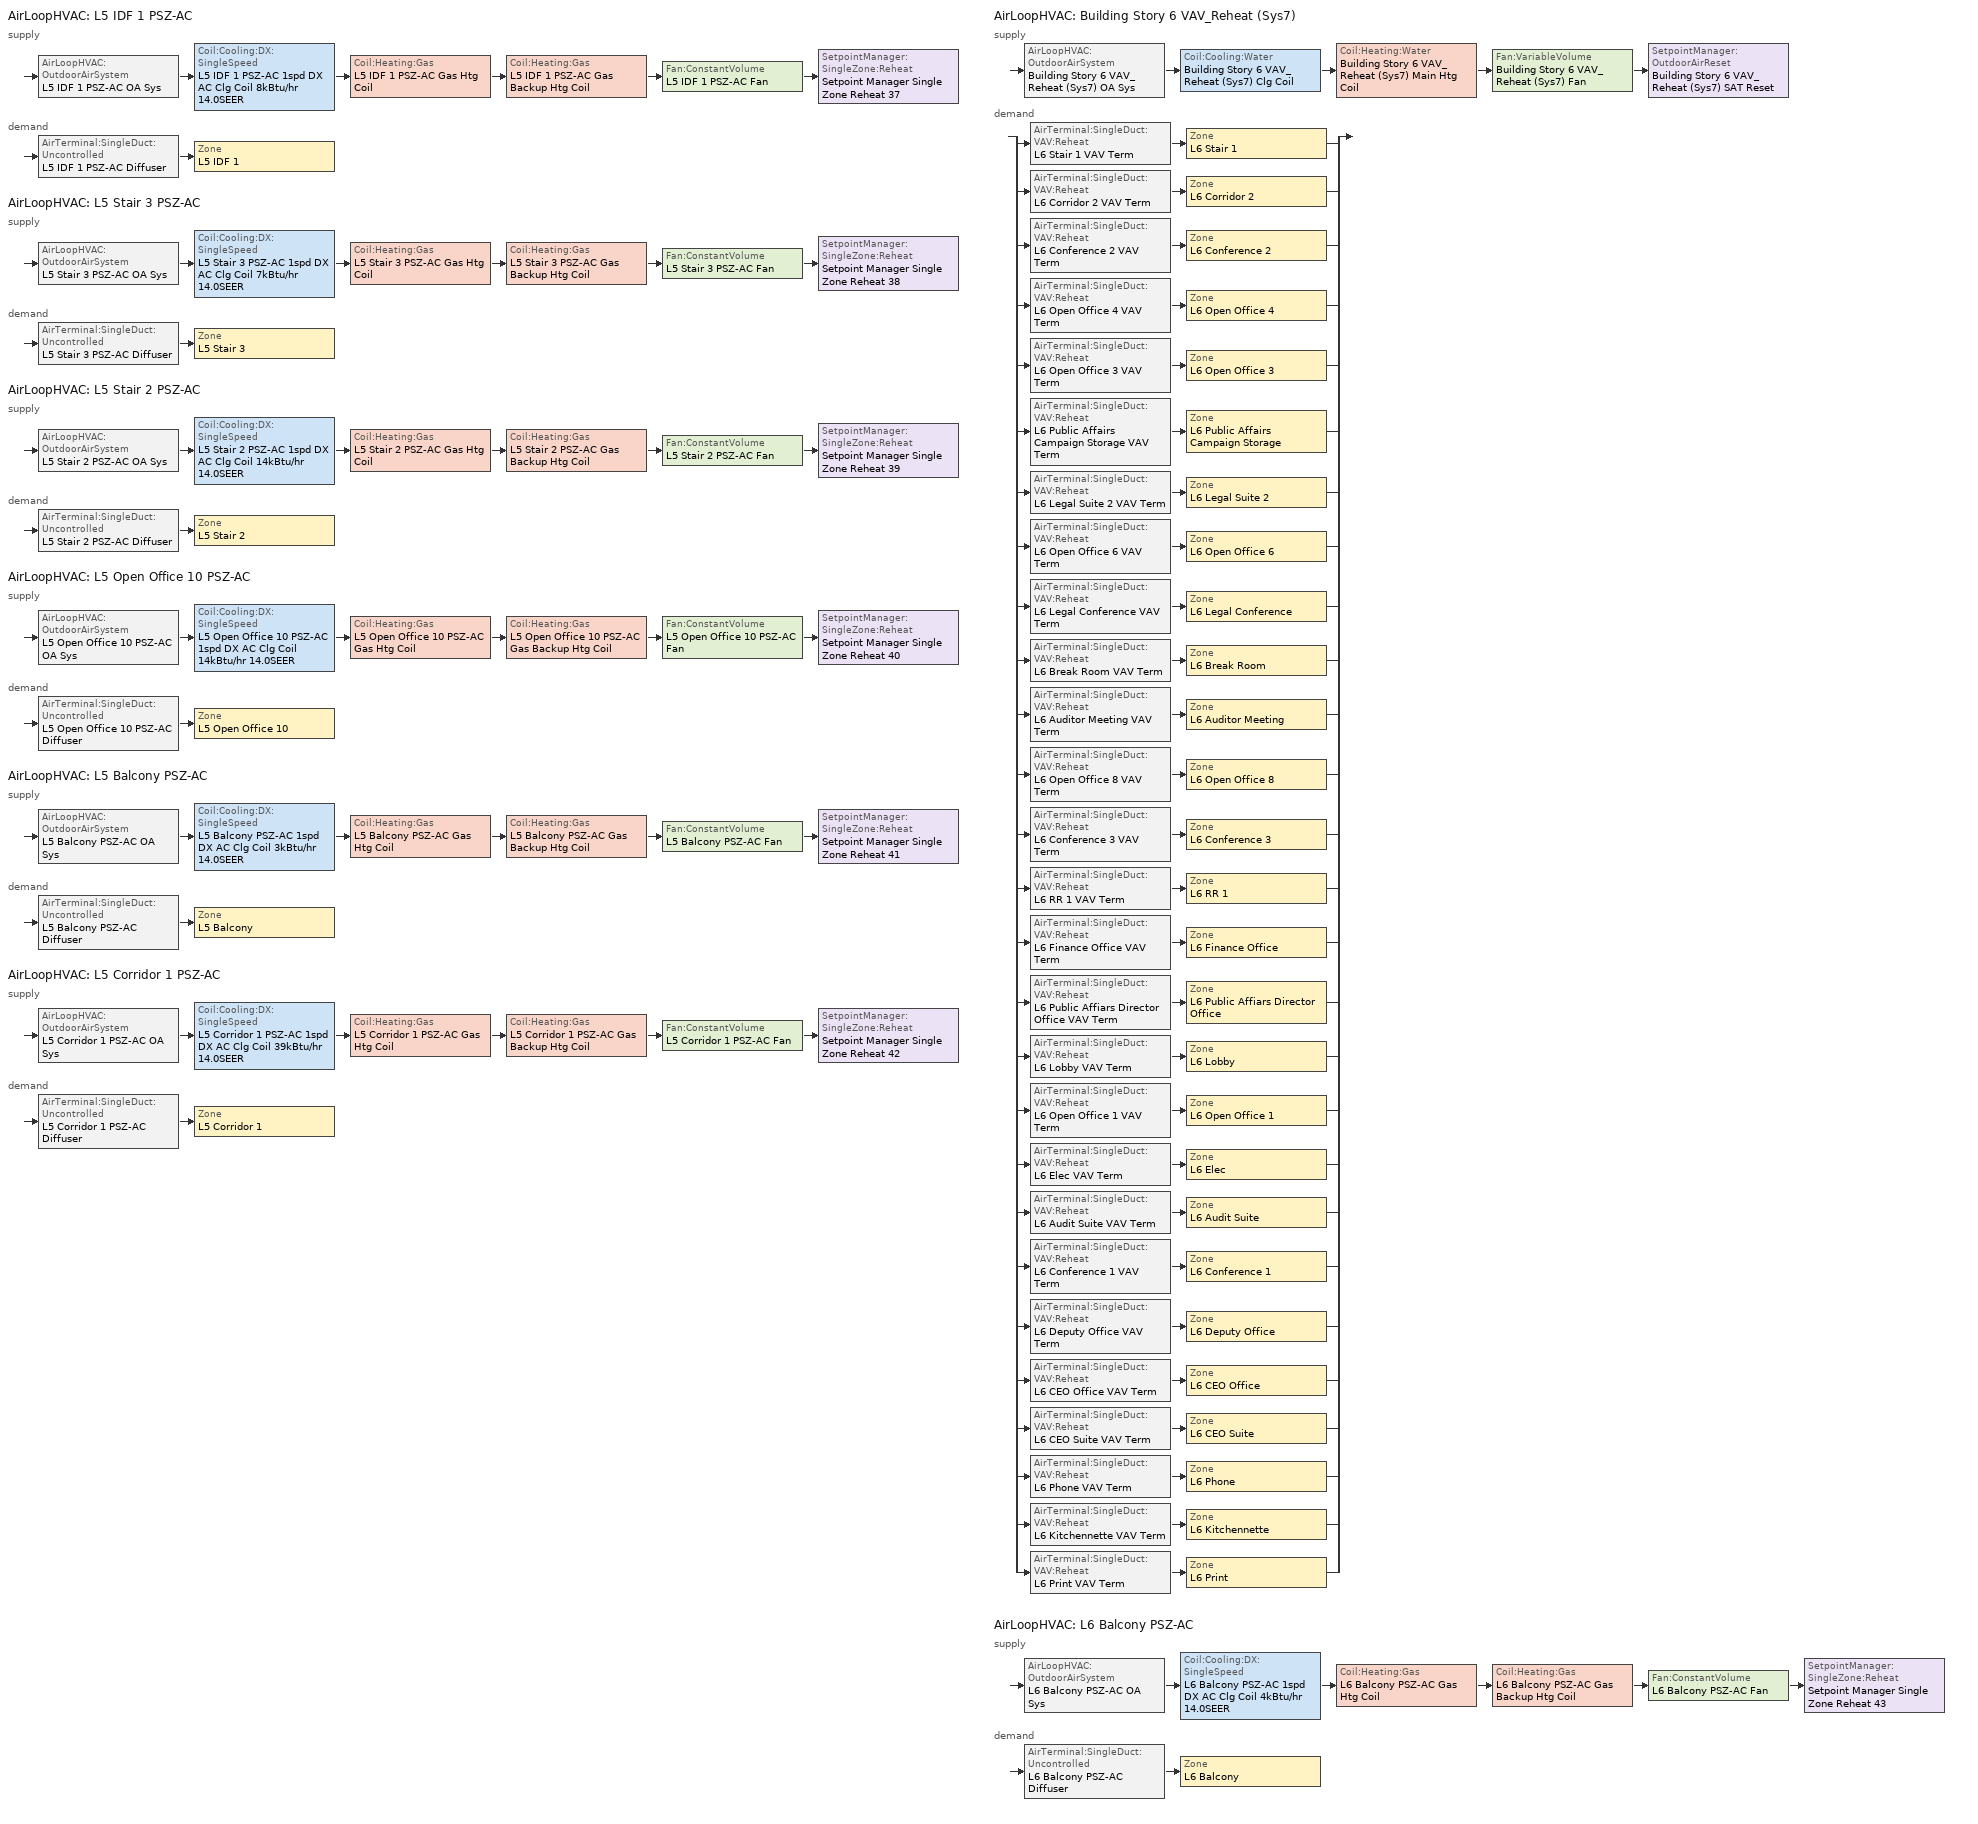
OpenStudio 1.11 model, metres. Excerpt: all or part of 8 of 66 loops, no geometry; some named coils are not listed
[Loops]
AirLoopHVAC 'L5 IDF 1 PSZ-AC'
 supply: AirLoopHVAC:OutdoorAirSystem 'L5 IDF 1 PSZ-AC OA Sys' > Coil:Cooling:DX:SingleSpeed 'L5 IDF 1 PSZ-AC 1spd DX AC Clg Coil 8kBtu/hr 14.0SEER' > Coil:Heating:Gas 'L5 IDF 1 PSZ-AC Gas Htg Coil' > Coil:Heating:Gas 'L5 IDF 1 PSZ-AC Gas Backup Htg Coil' > Fan:ConstantVolume 'L5 IDF 1 PSZ-AC Fan' > SetpointManager:SingleZone:Reheat 'Setpoint Manager Single Zone Reheat 37'
 demand: AirTerminal:SingleDuct:Uncontrolled 'L5 IDF 1 PSZ-AC Diffuser' > Zone 'L5 IDF 1'
AirLoopHVAC 'L5 Stair 3 PSZ-AC'
 supply: AirLoopHVAC:OutdoorAirSystem 'L5 Stair 3 PSZ-AC OA Sys' > Coil:Cooling:DX:SingleSpeed 'L5 Stair 3 PSZ-AC 1spd DX AC Clg Coil 7kBtu/hr 14.0SEER' > Coil:Heating:Gas 'L5 Stair 3 PSZ-AC Gas Htg Coil' > Coil:Heating:Gas 'L5 Stair 3 PSZ-AC Gas Backup Htg Coil' > Fan:ConstantVolume 'L5 Stair 3 PSZ-AC Fan' > SetpointManager:SingleZone:Reheat 'Setpoint Manager Single Zone Reheat 38'
 demand: AirTerminal:SingleDuct:Uncontrolled 'L5 Stair 3 PSZ-AC Diffuser' > Zone 'L5 Stair 3'
AirLoopHVAC 'L5 Stair 2 PSZ-AC'
 supply: AirLoopHVAC:OutdoorAirSystem 'L5 Stair 2 PSZ-AC OA Sys' > Coil:Cooling:DX:SingleSpeed 'L5 Stair 2 PSZ-AC 1spd DX AC Clg Coil 14kBtu/hr 14.0SEER' > Coil:Heating:Gas 'L5 Stair 2 PSZ-AC Gas Htg Coil' > Coil:Heating:Gas 'L5 Stair 2 PSZ-AC Gas Backup Htg Coil' > Fan:ConstantVolume 'L5 Stair 2 PSZ-AC Fan' > SetpointManager:SingleZone:Reheat 'Setpoint Manager Single Zone Reheat 39'
 demand: AirTerminal:SingleDuct:Uncontrolled 'L5 Stair 2 PSZ-AC Diffuser' > Zone 'L5 Stair 2'
AirLoopHVAC 'L5 Open Office 10 PSZ-AC'
 supply: AirLoopHVAC:OutdoorAirSystem 'L5 Open Office 10 PSZ-AC OA Sys' > Coil:Cooling:DX:SingleSpeed 'L5 Open Office 10 PSZ-AC 1spd DX AC Clg Coil 14kBtu/hr 14.0SEER' > Coil:Heating:Gas 'L5 Open Office 10 PSZ-AC Gas Htg Coil' > Coil:Heating:Gas 'L5 Open Office 10 PSZ-AC Gas Backup Htg Coil' > Fan:ConstantVolume 'L5 Open Office 10 PSZ-AC Fan' > SetpointManager:SingleZone:Reheat 'Setpoint Manager Single Zone Reheat 40'
 demand: AirTerminal:SingleDuct:Uncontrolled 'L5 Open Office 10 PSZ-AC Diffuser' > Zone 'L5 Open Office 10'
AirLoopHVAC 'L5 Balcony PSZ-AC'
 supply: AirLoopHVAC:OutdoorAirSystem 'L5 Balcony PSZ-AC OA Sys' > Coil:Cooling:DX:SingleSpeed 'L5 Balcony PSZ-AC 1spd DX AC Clg Coil 3kBtu/hr 14.0SEER' > Coil:Heating:Gas 'L5 Balcony PSZ-AC Gas Htg Coil' > Coil:Heating:Gas 'L5 Balcony PSZ-AC Gas Backup Htg Coil' > Fan:ConstantVolume 'L5 Balcony PSZ-AC Fan' > SetpointManager:SingleZone:Reheat 'Setpoint Manager Single Zone Reheat 41'
 demand: AirTerminal:SingleDuct:Uncontrolled 'L5 Balcony PSZ-AC Diffuser' > Zone 'L5 Balcony'
AirLoopHVAC 'L5 Corridor 1 PSZ-AC'
 supply: AirLoopHVAC:OutdoorAirSystem 'L5 Corridor 1 PSZ-AC OA Sys' > Coil:Cooling:DX:SingleSpeed 'L5 Corridor 1 PSZ-AC 1spd DX AC Clg Coil 39kBtu/hr 14.0SEER' > Coil:Heating:Gas 'L5 Corridor 1 PSZ-AC Gas Htg Coil' > Coil:Heating:Gas 'L5 Corridor 1 PSZ-AC Gas Backup Htg Coil' > Fan:ConstantVolume 'L5 Corridor 1 PSZ-AC Fan' > SetpointManager:SingleZone:Reheat 'Setpoint Manager Single Zone Reheat 42'
 demand: AirTerminal:SingleDuct:Uncontrolled 'L5 Corridor 1 PSZ-AC Diffuser' > Zone 'L5 Corridor 1'
AirLoopHVAC 'Building Story 6 VAV_Reheat (Sys7)'
 supply: AirLoopHVAC:OutdoorAirSystem 'Building Story 6 VAV_Reheat (Sys7) OA Sys' > Coil:Cooling:Water 'Building Story 6 VAV_Reheat (Sys7) Clg Coil' > Coil:Heating:Water 'Building Story 6 VAV_Reheat (Sys7) Main Htg Coil' > Fan:VariableVolume 'Building Story 6 VAV_Reheat (Sys7) Fan' > SetpointManager:OutdoorAirReset 'Building Story 6 VAV_Reheat (Sys7) SAT Reset'
 demand: split
  | AirTerminal:SingleDuct:VAV:Reheat 'L6 Stair 1 VAV Term' > Zone 'L6 Stair 1'
  | AirTerminal:SingleDuct:VAV:Reheat 'L6 Corridor 2 VAV Term' > Zone 'L6 Corridor 2'
  | AirTerminal:SingleDuct:VAV:Reheat 'L6 Conference 2 VAV Term' > Zone 'L6 Conference 2'
  | AirTerminal:SingleDuct:VAV:Reheat 'L6 Open Office 4 VAV Term' > Zone 'L6 Open Office 4'
  | AirTerminal:SingleDuct:VAV:Reheat 'L6 Open Office 3 VAV Term' > Zone 'L6 Open Office 3'
  | AirTerminal:SingleDuct:VAV:Reheat 'L6 Public Affairs Campaign Storage VAV Term' > Zone 'L6 Public Affairs Campaign Storage'
  | AirTerminal:SingleDuct:VAV:Reheat 'L6 Legal Suite 2 VAV Term' > Zone 'L6 Legal Suite 2'
  | AirTerminal:SingleDuct:VAV:Reheat 'L6 Open Office 6 VAV Term' > Zone 'L6 Open Office 6'
  | AirTerminal:SingleDuct:VAV:Reheat 'L6 Legal Conference VAV Term' > Zone 'L6 Legal Conference'
  | AirTerminal:SingleDuct:VAV:Reheat 'L6 Break Room VAV Term' > Zone 'L6 Break Room'
  | AirTerminal:SingleDuct:VAV:Reheat 'L6 Auditor Meeting VAV Term' > Zone 'L6 Auditor Meeting'
  | AirTerminal:SingleDuct:VAV:Reheat 'L6 Open Office 8 VAV Term' > Zone 'L6 Open Office 8'
  | AirTerminal:SingleDuct:VAV:Reheat 'L6 Conference 3 VAV Term' > Zone 'L6 Conference 3'
  | AirTerminal:SingleDuct:VAV:Reheat 'L6 RR 1 VAV Term' > Zone 'L6 RR 1'
  | AirTerminal:SingleDuct:VAV:Reheat 'L6 Finance Office VAV Term' > Zone 'L6 Finance Office'
  | AirTerminal:SingleDuct:VAV:Reheat 'L6 Public Affiars Director Office VAV Term' > Zone 'L6 Public Affiars Director Office'
  | AirTerminal:SingleDuct:VAV:Reheat 'L6 Lobby VAV Term' > Zone 'L6 Lobby'
  | AirTerminal:SingleDuct:VAV:Reheat 'L6 Open Office 1 VAV Term' > Zone 'L6 Open Office 1'
  | AirTerminal:SingleDuct:VAV:Reheat 'L6 Elec VAV Term' > Zone 'L6 Elec'
  | AirTerminal:SingleDuct:VAV:Reheat 'L6 Audit Suite VAV Term' > Zone 'L6 Audit Suite'
  | AirTerminal:SingleDuct:VAV:Reheat 'L6 Conference 1 VAV Term' > Zone 'L6 Conference 1'
  | AirTerminal:SingleDuct:VAV:Reheat 'L6 Deputy Office VAV Term' > Zone 'L6 Deputy Office'
  | AirTerminal:SingleDuct:VAV:Reheat 'L6 CEO Office VAV Term' > Zone 'L6 CEO Office'
  | AirTerminal:SingleDuct:VAV:Reheat 'L6 CEO Suite VAV Term' > Zone 'L6 CEO Suite'
  | AirTerminal:SingleDuct:VAV:Reheat 'L6 Phone VAV Term' > Zone 'L6 Phone'
  | AirTerminal:SingleDuct:VAV:Reheat 'L6 Kitchennette VAV Term' > Zone 'L6 Kitchennette'
  | AirTerminal:SingleDuct:VAV:Reheat 'L6 Print VAV Term' > Zone 'L6 Print'
AirLoopHVAC 'L6 Balcony PSZ-AC'
 supply: AirLoopHVAC:OutdoorAirSystem 'L6 Balcony PSZ-AC OA Sys' > Coil:Cooling:DX:SingleSpeed 'L6 Balcony PSZ-AC 1spd DX AC Clg Coil 4kBtu/hr 14.0SEER' > Coil:Heating:Gas 'L6 Balcony PSZ-AC Gas Htg Coil' > Coil:Heating:Gas 'L6 Balcony PSZ-AC Gas Backup Htg Coil' > Fan:ConstantVolume 'L6 Balcony PSZ-AC Fan' > SetpointManager:SingleZone:Reheat 'Setpoint Manager Single Zone Reheat 43'
 demand: AirTerminal:SingleDuct:Uncontrolled 'L6 Balcony PSZ-AC Diffuser' > Zone 'L6 Balcony'
[Sizing:Zone] Zone Cooling Design Supply Air Temperature Input Method=SupplyAirTemperature; Zone Cooling Design Supply Air Temperature {C}=12.8; Zone Cooling Design Supply Air Temperature Difference {deltaC}=11.11; Zone Heating Design Supply Air Temperature Input Method=SupplyAirTemperature; Zone Heating Design Supply Air Temperature {C}=40; Zone Heating Design Supply Air Temperature Difference {deltaC}=11.11; Zone Cooling Design Supply Air Humidity Ratio {kg-H2O/kg-air}=0.0085; Zone Heating Design Supply Air Humidity Ratio {kg-H2O/kg-air}=0.008; Heating Design Air Flow Method=DesignDay; Account for Dedicated Outdoor Air System=No; Dedicated Outdoor Air System Control Strategy=NeutralSupplyAir; Dedicated Outdoor Air Low Setpoint Temperature for Design {C}=Autosize; Dedicated Outdoor Air High Setpoint Temperature for Design {C}=Autosize
Name | Cooling Design Air Flow Method
L6 Conference 3; L6 Open Office 4; L6 Conference 2; L6 Audit Suite; L6 Stair 1; L6 Elec; L6 Conference 1; L6 Open Office 6; L6 Public Affiars Director Office; L6 Print; L6 Auditor Meeting; L6 Legal Conference; L6 Break Room; L6 RR 1; L6 Public Affairs Campaign Storage; L6 Open Office 8; L6 Corridor 2; L6 Phone; L6 Finance Office; L6 Lobby; L6 Legal Suite 2; L6 Open Office 3; L6 Open Office 1; L6 Kitchennette; L6 CEO Suite; L6 Deputy Office; L6 CEO Office | DesignDayWithLimit
L5 Corridor 1; L6 Balcony; L5 Balcony; L5 Stair 2; L5 IDF 1; L5 Open Office 10; L5 Stair 3 | DesignDay
[Zone equipment]
L6 Conference 3: L6 Conference 3 VAV Term
L6 Open Office 4: L6 Open Office 4 VAV Term
L6 Conference 2: L6 Conference 2 VAV Term
L5 Corridor 1: L5 Corridor 1 PSZ-AC Diffuser
L6 Balcony: L6 Balcony PSZ-AC Diffuser
L6 Audit Suite: L6 Audit Suite VAV Term
L5 Balcony: L5 Balcony PSZ-AC Diffuser
L5 Stair 2: L5 Stair 2 PSZ-AC Diffuser
L6 Stair 1: L6 Stair 1 VAV Term
L6 Elec: L6 Elec VAV Term
L6 Conference 1: L6 Conference 1 VAV Term
L5 IDF 1: L5 IDF 1 PSZ-AC Diffuser
L6 Open Office 6: L6 Open Office 6 VAV Term
L5 Open Office 10: L5 Open Office 10 PSZ-AC Diffuser
L6 Public Affiars Director Office: L6 Public Affiars Director Office VAV Term
L6 Print: L6 Print VAV Term
L6 Auditor Meeting: L6 Auditor Meeting VAV Term
L6 Legal Conference: L6 Legal Conference VAV Term
L5 Stair 3: L5 Stair 3 PSZ-AC Diffuser
L6 Break Room: L6 Break Room VAV Term
L6 RR 1: L6 RR 1 VAV Term
L6 Public Affairs Campaign Storage: L6 Public Affairs Campaign Storage VAV Term
L6 Open Office 8: L6 Open Office 8 VAV Term
L6 Corridor 2: L6 Corridor 2 VAV Term
L6 Phone: L6 Phone VAV Term
L6 Finance Office: L6 Finance Office VAV Term
L6 Lobby: L6 Lobby VAV Term
L6 Legal Suite 2: L6 Legal Suite 2 VAV Term
L6 Open Office 3: L6 Open Office 3 VAV Term
L6 Open Office 1: L6 Open Office 1 VAV Term
L6 Kitchennette: L6 Kitchennette VAV Term
L6 CEO Suite: L6 CEO Suite VAV Term
L6 Deputy Office: L6 Deputy Office VAV Term
L6 CEO Office: L6 CEO Office VAV Term
[WaterUse:Equipment:Definition]
WaterUseEquipment - Large Office (per floor): Peak Flow Rate {m3/s}=2.68764e-05
[WaterUse:Equipment]
Water Use Equipment 6: Water Use Equipment Definition=WaterUseEquipment - Large Office (per floor); Space=L6 RR 1; Flow Rate Fraction Schedule=90.1-2007 - Office - SHW
[AirLoopHVAC] Design Supply Air Flow Rate {m3/s}=AutoSize
Name | Availability Schedule | Availability Manager
L5 IDF 1 PSZ-AC | Always On Discrete | Availability Manager Night Cycle 43
L5 Stair 3 PSZ-AC | Always On Discrete | Availability Manager Night Cycle 44
L5 Stair 2 PSZ-AC | Always On Discrete | Availability Manager Night Cycle 45
L5 Open Office 10 PSZ-AC | Always On Discrete | Availability Manager Night Cycle 46
L5 Balcony PSZ-AC | Always On Discrete | Availability Manager Night Cycle 47
L5 Corridor 1 PSZ-AC | L5 Corridor 1 PSZ-AC Occ Sch | Availability Manager Night Cycle 48
Building Story 6 VAV_Reheat (Sys7) | Building Story 6 VAV_Reheat (Sys7) Occ Sch | Availability Manager Night Cycle 49
L6 Balcony PSZ-AC | Always On Discrete | Availability Manager Night Cycle 50
[Sizing:System] Type of Load to Size On=Sensible; Preheat Design Temperature {C}=7; Preheat Design Humidity Ratio {kg-H2O/kg-Air}=0.008; Precool Design Temperature {C}=12.8; Precool Design Humidity Ratio {kg-H2O/kg-Air}=0.008; Central Cooling Design Supply Air Temperature {C}=12.8; Sizing Option=Coincident; 100% Outdoor Air in Cooling=No; 100% Outdoor Air in Heating=No; Central Cooling Design Supply Air Humidity Ratio {kg-H2O/kg-Air}=0.0085; Central Heating Design Supply Air Humidity Ratio {kg-H2O/kg-Air}=0.008; Cooling Design Air Flow Method=DesignDay; Cooling Design Air Flow Rate {m3/s}=0; Heating Design Air Flow Method=DesignDay; Heating Design Air Flow Rate {m3/s}=0; System Outdoor Air Method=ZoneSum; Zone Maximum Outdoor Air Fraction=1; Cooling Supply Air Flow Rate Per Floor Area {m3/s-m2}=0.00996765; Cooling Fraction of Autosized Cooling Supply Air Flow Rate=1; Cooling Supply Air Flow Rate Per Unit Cooling Capacity {m3/s-W}=3.94755e-05; Heating Supply Air Flow Rate Per Floor Area {m3/s-m2}=0.00996765; Heating Fraction of Autosized Heating Supply Air Flow Rate=1; Heating Fraction of Autosized Cooling Supply Air Flow Rate=1; Heating Supply Air Flow Rate Per Unit Heating Capacity {m3/s-W}=3.15882e-05; Cooling Design Capacity Method=CoolingDesignCapacity; Cooling Design Capacity {W}=autosize; Cooling Design Capacity Per Floor Area {W/m2}=234.7; Fraction of Autosized Cooling Design Capacity=1; Heating Design Capacity Method=HeatingDesignCapacity; Heating Design Capacity {W}=autosize; Heating Design Capacity Per Floor Area {W/m2}=157; Fraction of Autosized Heating Design Capacity=1; Central Cooling Capacity Control Method=OnOff
Name | Design Outdoor Air Flow Rate {m3/s} | Minimum System Air Flow Ratio | Central Heating Design Supply Air Temperature {C}
L5 IDF 1 PSZ-AC; L5 Stair 3 PSZ-AC; L5 Stair 2 PSZ-AC; L5 Open Office 10 PSZ-AC; L5 Balcony PSZ-AC; L5 Corridor 1 PSZ-AC; L6 Balcony PSZ-AC | Autosize | 1 | 40
Building Story 6 VAV_Reheat (Sys7) | 1.59244 | 0.3 | 12.8
[Fan:VariableVolume]
Building Story 6 VAV_Reheat (Sys7) Fan: Availability Schedule=Always On Discrete; Fan Efficiency=0.631711; Pressure Rise {Pa}=1415.59; Maximum Flow Rate {m3/s}=Autosize; Fan Power Minimum Flow Rate Input Method=Fraction; Fan Power Minimum Flow Fraction=0.1; Fan Power Minimum Air Flow Rate {m3/s}=0; Motor Efficiency=0.917; Motor In Airstream Fraction=1; Fan Power Coefficient 1=0.04076; Fan Power Coefficient 2=0.0881; Fan Power Coefficient 3=-0.0729; Fan Power Coefficient 4=0.9437; Fan Power Coefficient 5=0
[Controller:OutdoorAir] Minimum Outdoor Air Flow Rate {m3/s}=Autosize; Maximum Outdoor Air Flow Rate {m3/s}=Autosize; Economizer Control Type=NoEconomizer; Economizer Control Action Type=ModulateFlow; Economizer Maximum Limit Dry-Bulb Temperature {C}=23.8889; Economizer Maximum Limit Enthalpy {J/kg}=64000; Economizer Minimum Limit Dry-Bulb Temperature {C}=-100; Lockout Type=NoLockout; Minimum Limit Type=FixedMinimum; High Humidity Control=No; Heat Recovery Bypass Control Type=BypassWhenOAFlowGreaterThanMinimum
Name | Minimum Outdoor Air Schedule | Controller Mechanical Ventilation
L5 IDF 1 PSZ-AC OA Sys Controller | Always On Discrete | Controller Mechanical Ventilation 37
L5 Stair 3 PSZ-AC OA Sys Controller | Always On Discrete | Controller Mechanical Ventilation 38
L5 Stair 2 PSZ-AC OA Sys Controller | Always On Discrete | Controller Mechanical Ventilation 39
L5 Open Office 10 PSZ-AC OA Sys Controller | Always On Discrete | Controller Mechanical Ventilation 40
L5 Balcony PSZ-AC OA Sys Controller | Always On Discrete | Controller Mechanical Ventilation 41
L5 Corridor 1 PSZ-AC OA Sys Controller | Always On Discrete | Controller Mechanical Ventilation 42
Building Story 6 VAV_Reheat (Sys7) OA Controller | Building Story 6 VAV_Reheat (Sys7) Occ Sch | Building Story 6 VAV_Reheat (Sys7) Vent Controller
L6 Balcony PSZ-AC OA Sys Controller | Always On Discrete | Controller Mechanical Ventilation 43
[Controller:MechanicalVentilation] Availability Schedule=Always On Discrete; System Outdoor Air Method=ZoneSum
Controller Mechanical Ventilation 37; Controller Mechanical Ventilation 38; Controller Mechanical Ventilation 39; Controller Mechanical Ventilation 40; Controller Mechanical Ventilation 41; Controller Mechanical Ventilation 42; Building Story 6 VAV_Reheat (Sys7) Vent Controller; Controller Mechanical Ventilation 43
[AirLoopHVAC:OutdoorAirSystem]
Name | Controller
L5 IDF 1 PSZ-AC OA Sys | L5 IDF 1 PSZ-AC OA Sys Controller
L5 Stair 3 PSZ-AC OA Sys | L5 Stair 3 PSZ-AC OA Sys Controller
L5 Stair 2 PSZ-AC OA Sys | L5 Stair 2 PSZ-AC OA Sys Controller
L5 Open Office 10 PSZ-AC OA Sys | L5 Open Office 10 PSZ-AC OA Sys Controller
L5 Balcony PSZ-AC OA Sys | L5 Balcony PSZ-AC OA Sys Controller
L5 Corridor 1 PSZ-AC OA Sys | L5 Corridor 1 PSZ-AC OA Sys Controller
Building Story 6 VAV_Reheat (Sys7) OA Sys | Building Story 6 VAV_Reheat (Sys7) OA Controller
L6 Balcony PSZ-AC OA Sys | L6 Balcony PSZ-AC OA Sys Controller
[AvailabilityManager:NightCycle] Control Type=CycleOnAny; Thermostat Tolerance {deltaC}=1; Cycling Run Time {s}=3600
Availability Manager Night Cycle 43; Availability Manager Night Cycle 44; Availability Manager Night Cycle 45; Availability Manager Night Cycle 46; Availability Manager Night Cycle 47; Availability Manager Night Cycle 48; Availability Manager Night Cycle 49; Availability Manager Night Cycle 50
[AirTerminal:SingleDuct:VAV:Reheat] Availability Schedule=Always On Discrete; Maximum Air Flow Rate {m3/s}=AutoSize; Zone Minimum Air Flow Input Method=Constant; Fixed Minimum Air Flow Rate {m3/s}=0; Maximum Hot Water or Steam Flow Rate {m3/s}=AutoSize; Minimum Hot Water or Steam Flow Rate {m3/s}=0; Convergence Tolerance=0.001; Damper Heating Action=Reverse; Maximum Flow per Zone Floor Area During Reheat {m3/s-m2}=0; Maximum Flow Fraction During Reheat=0.5; Maximum Reheat Air Temperature {C}=40; Control For Outdoor Air=No
Name | Constant Minimum Air Flow Fraction | Reheat Coil
L6 Stair 1 VAV Term | 0.454782 | L6 Stair 1 Rht Coil
L6 Corridor 2 VAV Term | 0.273103 | L6 Corridor 2 Rht Coil
L6 Conference 2 VAV Term | 0.347146 | L6 Conference 2 Rht Coil
L6 Open Office 4 VAV Term | 0.335898 | L6 Open Office 4 Rht Coil
L6 Open Office 3 VAV Term | 0.335157 | L6 Open Office 3 Rht Coil
L6 Public Affairs Campaign Storage VAV Term | 0.464656 | L6 Public Affairs Campaign Storage Rht Coil
L6 Legal Suite 2 VAV Term | 0.32875 | L6 Legal Suite 2 Rht Coil
L6 Open Office 6 VAV Term | 0.318955 | L6 Open Office 6 Rht Coil
L6 Legal Conference VAV Term | 0.317371 | L6 Legal Conference Rht Coil
L6 Break Room VAV Term | 0.313377 | L6 Break Room Rht Coil
L6 Auditor Meeting VAV Term | 0.302605 | L6 Auditor Meeting Rht Coil
L6 Open Office 8 VAV Term | 0.299538 | L6 Open Office 8 Rht Coil
L6 Conference 3 VAV Term | 0.300503 | L6 Conference 3 Rht Coil
L6 RR 1 VAV Term | 1 | L6 RR 1 Rht Coil
L6 Finance Office VAV Term | 0.272353 | L6 Finance Office Rht Coil
L6 Public Affiars Director Office VAV Term | 0.268455 | L6 Public Affiars Director Office Rht Coil
L6 Lobby VAV Term | 0.248617 | L6 Lobby Rht Coil
L6 Open Office 1 VAV Term | 0.239205 | L6 Open Office 1 Rht Coil
L6 Elec VAV Term | 0.331982 | L6 Elec Rht Coil
L6 Audit Suite VAV Term | 0.219692 | L6 Audit Suite Rht Coil
L6 Conference 1 VAV Term | 0.2 | L6 Conference 1 Rht Coil
L6 Deputy Office VAV Term | 0.2 | L6 Deputy Office Rht Coil
L6 CEO Office VAV Term | 0.2 | L6 CEO Office Rht Coil
L6 CEO Suite VAV Term | 0.2 | L6 CEO Suite Rht Coil
L6 Phone VAV Term | 0.2 | L6 Phone Rht Coil
L6 Kitchennette VAV Term | 0.2 | L6 Kitchennette Rht Coil
L6 Print VAV Term | 0.2 | L6 Print Rht Coil
[SetpointManager:SingleZone:Reheat] Minimum Supply Air Temperature {C}=10; Maximum Supply Air Temperature {C}=50
Name | Control Zone
Setpoint Manager Single Zone Reheat 37 | L5 IDF 1
Setpoint Manager Single Zone Reheat 38 | L5 Stair 3
Setpoint Manager Single Zone Reheat 39 | L5 Stair 2
Setpoint Manager Single Zone Reheat 40 | L5 Open Office 10
Setpoint Manager Single Zone Reheat 41 | L5 Balcony
Setpoint Manager Single Zone Reheat 42 | L5 Corridor 1
Setpoint Manager Single Zone Reheat 43 | L6 Balcony
[Fan:ConstantVolume] Availability Schedule=Always On Discrete; Pressure Rise {Pa}=891.506; Maximum Flow Rate {m3/s}=AutoSize
Name | Fan Efficiency | Motor Efficiency
L5 IDF 1 PSZ-AC Fan; L5 Stair 3 PSZ-AC Fan; L5 Stair 2 PSZ-AC Fan; L5 Open Office 10 PSZ-AC Fan; L5 Balcony PSZ-AC Fan; L6 Balcony PSZ-AC Fan | 0.42 | 0.7
L5 Corridor 1 PSZ-AC Fan | 0.513 | 0.855
[Coil:Heating:Gas] Availability Schedule=Always On Discrete; Gas Burner Efficiency=0.8; Nominal Capacity {W}=AutoSize; Parasitic Electric Load {W}=0; Parasitic Gas Load {W}=0
L5 IDF 1 PSZ-AC Gas Htg Coil; L5 IDF 1 PSZ-AC Gas Backup Htg Coil; L5 Stair 3 PSZ-AC Gas Htg Coil; L5 Stair 3 PSZ-AC Gas Backup Htg Coil; L5 Stair 2 PSZ-AC Gas Htg Coil; L5 Stair 2 PSZ-AC Gas Backup Htg Coil; L5 Open Office 10 PSZ-AC Gas Htg Coil; L5 Open Office 10 PSZ-AC Gas Backup Htg Coil; L5 Balcony PSZ-AC Gas Htg Coil; L5 Balcony PSZ-AC Gas Backup Htg Coil; L5 Corridor 1 PSZ-AC Gas Htg Coil; L5 Corridor 1 PSZ-AC Gas Backup Htg Coil; L6 Balcony PSZ-AC Gas Htg Coil; L6 Balcony PSZ-AC Gas Backup Htg Coil
[Coil:Cooling:DX:SingleSpeed] Availability Schedule=Always On Discrete; Rated Total Cooling Capacity {W}=autosize; Rated Sensible Heat Ratio=autosize; Rated COP {W/W}=4.11713; Rated Air Flow Rate {m3/s}=autosize; Rated Evaporator Fan Power Per Volume Flow Rate {W/(m3/s)}=773.3; Condenser Type=AirCooled; Evaporative Condenser Effectiveness=0; Evaporative Condenser Air Flow Rate {m3/s}=Autosize; Evaporative Condenser Pump Rated Power Consumption {W}=Autosize; Crankcase Heater Capacity {W}=0; Maximum Outdoor Dry-Bulb Temperature for Crankcase Heater Operation {C}=0; Basin Heater Capacity {W/K}=0; Basin Heater Setpoint Temperature {C}=10
Name | Total Cooling Capacity Function of Temperature Curve | Total Cooling Capacity Function of Flow Fraction Curve | Energy Input Ratio Function of Temperature Curve | Energy Input Ratio Function of Flow Fraction Curve | Part Load Fraction Correlation Curve
L5 IDF 1 PSZ-AC 1spd DX AC Clg Coil 8kBtu/hr 14.0SEER | CoilClgDXQRatio_fTwbToadbSI 37 | CoilClgDXDblQRatio_fCFMRatio 37 | CoilClgDXSEER13EER11EIRRatio_fTwbToadbSI 35 | CoilClgDXDblEIRRatio_fCFMRatio 37 | CoilClgDXSEEREIRRatio_fQFrac 35
L5 Stair 3 PSZ-AC 1spd DX AC Clg Coil 7kBtu/hr 14.0SEER | CoilClgDXQRatio_fTwbToadbSI 41 | CoilClgDXDblQRatio_fCFMRatio 41 | CoilClgDXSEER13EER11EIRRatio_fTwbToadbSI 39 | CoilClgDXDblEIRRatio_fCFMRatio 41 | CoilClgDXSEEREIRRatio_fQFrac 39
L5 Stair 2 PSZ-AC 1spd DX AC Clg Coil 14kBtu/hr 14.0SEER | CoilClgDXQRatio_fTwbToadbSI 40 | CoilClgDXDblQRatio_fCFMRatio 40 | CoilClgDXSEER13EER11EIRRatio_fTwbToadbSI 38 | CoilClgDXDblEIRRatio_fCFMRatio 40 | CoilClgDXSEEREIRRatio_fQFrac 38
L5 Open Office 10 PSZ-AC 1spd DX AC Clg Coil 14kBtu/hr 14.0SEER | CoilClgDXQRatio_fTwbToadbSI 39 | CoilClgDXDblQRatio_fCFMRatio 39 | CoilClgDXSEER13EER11EIRRatio_fTwbToadbSI 37 | CoilClgDXDblEIRRatio_fCFMRatio 39 | CoilClgDXSEEREIRRatio_fQFrac 37
L5 Balcony PSZ-AC 1spd DX AC Clg Coil 3kBtu/hr 14.0SEER | CoilClgDXQRatio_fTwbToadbSI 35 | CoilClgDXDblQRatio_fCFMRatio 35 | CoilClgDXSEER13EER11EIRRatio_fTwbToadbSI 33 | CoilClgDXDblEIRRatio_fCFMRatio 35 | CoilClgDXSEEREIRRatio_fQFrac 33
L5 Corridor 1 PSZ-AC 1spd DX AC Clg Coil 39kBtu/hr 14.0SEER | CoilClgDXQRatio_fTwbToadbSI 36 | CoilClgDXDblQRatio_fCFMRatio 36 | CoilClgDXSEER13EER11EIRRatio_fTwbToadbSI 34 | CoilClgDXDblEIRRatio_fCFMRatio 36 | CoilClgDXSEEREIRRatio_fQFrac 34
L6 Balcony PSZ-AC 1spd DX AC Clg Coil 4kBtu/hr 14.0SEER | CoilClgDXQRatio_fTwbToadbSI 42 | CoilClgDXDblQRatio_fCFMRatio 42 | CoilClgDXSEER13EER11EIRRatio_fTwbToadbSI 40 | CoilClgDXDblEIRRatio_fCFMRatio 42 | CoilClgDXSEEREIRRatio_fQFrac 40
[AirTerminal:SingleDuct:Uncontrolled] Availability Schedule=Always On Discrete; Maximum Air Flow Rate {m3/s}=AutoSize
L5 IDF 1 PSZ-AC Diffuser; L5 Stair 3 PSZ-AC Diffuser; L5 Stair 2 PSZ-AC Diffuser; L5 Open Office 10 PSZ-AC Diffuser; L5 Balcony PSZ-AC Diffuser; L5 Corridor 1 PSZ-AC Diffuser; L6 Balcony PSZ-AC Diffuser
[SetpointManager:OutdoorAirReset]
Building Story 6 VAV_Reheat (Sys7) SAT Reset: Control Variable=Temperature; Setpoint at Outdoor Low Temperature {C}=15.5778; Outdoor Low Temperature {C}=10; Setpoint at Outdoor High Temperature {C}=12.8; Outdoor High Temperature {C}=21.1111
[Schedule:Ruleset]
Name | Default Day Schedule | Summer Design Day Schedule | Winter Design Day Schedule
90.1-2007 - Office - SHW | Schedule Day 28
Building Story 6 VAV_Reheat (Sys7) Occ Sch | Building Story 6 VAV_Reheat (Sys7) Occ Sch Default | Building Story 6 VAV_Reheat (Sys7) Occ Sch Summer Design Day | Building Story 6 VAV_Reheat (Sys7) Occ Sch Winter Design Day
L5 Corridor 1 PSZ-AC Occ Sch | L5 Corridor 1 PSZ-AC Occ Sch Default | L5 Corridor 1 PSZ-AC Occ Sch Summer Design Day | L5 Corridor 1 PSZ-AC Occ Sch Winter Design Day
[Schedule:Day]
Schedule Day 28: 5, 0, 0.05, 6, 0, 0.08, 7, 0, 0.07, 8, 0, 0.19, 9, 0, 0.35, 10, 0, 0.38, 11, 0, 0.39, 12, 0, 0.47, 13, 0, 0.57, 14, 0, 0.54, 15, 0, 0.34, 16, 0, 0.33, 17, 0, 0.44, 18, 0, 0.26, 19, 0, 0.21, 20, 0, 0.15, 21, 0, 0.17, 22, 0, 0.08, 24, 0, 0.05
Building Story 6 VAV_Reheat (Sys7) Occ Sch Default; Building Story 6 VAV_Reheat (Sys7) Occ Sch Winter Design Day; Building Story 6 VAV_Reheat (Sys7) Occ Sch Summer Design Day; L5 Corridor 1 PSZ-AC Occ Sch Default; L5 Corridor 1 PSZ-AC Occ Sch Winter Design Day; L5 Corridor 1 PSZ-AC Occ Sch Summer Design Day: 24, 0, 1
Building Story 6 VAV_Reheat (Sys7) Occ Sch Monday; Building Story 6 VAV_Reheat (Sys7) Occ Sch Tuesday; Building Story 6 VAV_Reheat (Sys7) Occ Sch Wednesday; Building Story 6 VAV_Reheat (Sys7) Occ Sch Thursday; Building Story 6 VAV_Reheat (Sys7) Occ Sch Friday; L5 Corridor 1 PSZ-AC Occ Sch Monday; L5 Corridor 1 PSZ-AC Occ Sch Tuesday; L5 Corridor 1 PSZ-AC Occ Sch Wednesday; L5 Corridor 1 PSZ-AC Occ Sch Thursday; L5 Corridor 1 PSZ-AC Occ Sch Friday: 7, 0, 0, 18, 0, 1, 24, 0, 0
Building Story 6 VAV_Reheat (Sys7) Occ Sch Saturday; Building Story 6 VAV_Reheat (Sys7) Occ Sch Sunday; L5 Corridor 1 PSZ-AC Occ Sch Saturday; L5 Corridor 1 PSZ-AC Occ Sch Sunday: 24, 0, 0
[Schedule:Rule] Date Specification Type=DateRange; Start Month=1; Start Day=1; End Month=12
Name | Schedule Ruleset | Rule Order | Day Schedule | Apply Monday | End Day | Apply Tuesday | Apply Wednesday | Apply Thursday | Apply Friday | Apply Saturday | Apply Sunday
Building Story 6 VAV_Reheat (Sys7) Occ Sch Monday Rule | Building Story 6 VAV_Reheat (Sys7) Occ Sch | 6 | Building Story 6 VAV_Reheat (Sys7) Occ Sch Monday | Yes | 25
Building Story 6 VAV_Reheat (Sys7) Occ Sch Tuesday Rule | Building Story 6 VAV_Reheat (Sys7) Occ Sch | 5 | Building Story 6 VAV_Reheat (Sys7) Occ Sch Tuesday |  | 26 | Yes
Building Story 6 VAV_Reheat (Sys7) Occ Sch Wednesday Rule | Building Story 6 VAV_Reheat (Sys7) Occ Sch | 4 | Building Story 6 VAV_Reheat (Sys7) Occ Sch Wednesday |  | 27 |  | Yes
Building Story 6 VAV_Reheat (Sys7) Occ Sch Thursday Rule | Building Story 6 VAV_Reheat (Sys7) Occ Sch | 3 | Building Story 6 VAV_Reheat (Sys7) Occ Sch Thursday |  | 28 |  |  | Yes
Building Story 6 VAV_Reheat (Sys7) Occ Sch Friday Rule | Building Story 6 VAV_Reheat (Sys7) Occ Sch | 2 | Building Story 6 VAV_Reheat (Sys7) Occ Sch Friday |  | 29 |  |  |  | Yes
Building Story 6 VAV_Reheat (Sys7) Occ Sch Saturday Rule | Building Story 6 VAV_Reheat (Sys7) Occ Sch | 1 | Building Story 6 VAV_Reheat (Sys7) Occ Sch Saturday |  | 30 |  |  |  |  | Yes
Building Story 6 VAV_Reheat (Sys7) Occ Sch Sunday Rule | Building Story 6 VAV_Reheat (Sys7) Occ Sch | 0 | Building Story 6 VAV_Reheat (Sys7) Occ Sch Sunday |  | 31 |  |  |  |  |  | Yes
L5 Corridor 1 PSZ-AC Occ Sch Monday Rule | L5 Corridor 1 PSZ-AC Occ Sch | 6 | L5 Corridor 1 PSZ-AC Occ Sch Monday | Yes | 25
L5 Corridor 1 PSZ-AC Occ Sch Tuesday Rule | L5 Corridor 1 PSZ-AC Occ Sch | 5 | L5 Corridor 1 PSZ-AC Occ Sch Tuesday |  | 26 | Yes
L5 Corridor 1 PSZ-AC Occ Sch Wednesday Rule | L5 Corridor 1 PSZ-AC Occ Sch | 4 | L5 Corridor 1 PSZ-AC Occ Sch Wednesday |  | 27 |  | Yes
L5 Corridor 1 PSZ-AC Occ Sch Thursday Rule | L5 Corridor 1 PSZ-AC Occ Sch | 3 | L5 Corridor 1 PSZ-AC Occ Sch Thursday |  | 28 |  |  | Yes
L5 Corridor 1 PSZ-AC Occ Sch Friday Rule | L5 Corridor 1 PSZ-AC Occ Sch | 2 | L5 Corridor 1 PSZ-AC Occ Sch Friday |  | 29 |  |  |  | Yes
L5 Corridor 1 PSZ-AC Occ Sch Saturday Rule | L5 Corridor 1 PSZ-AC Occ Sch | 1 | L5 Corridor 1 PSZ-AC Occ Sch Saturday |  | 30 |  |  |  |  | Yes
L5 Corridor 1 PSZ-AC Occ Sch Sunday Rule | L5 Corridor 1 PSZ-AC Occ Sch | 0 | L5 Corridor 1 PSZ-AC Occ Sch Sunday |  | 31 |  |  |  |  |  | Yes
[Curve:Biquadratic] Minimum Value of x=13.89; Maximum Value of x=25; Minimum Value of y=23.89; Maximum Value of y=46.11
Name | Coefficient1 Constant | Coefficient2 x | Coefficient3 x**2 | Coefficient4 y | Coefficient5 y**2 | Coefficient6 x*y | Minimum Curve Output | Maximum Curve Output
CoilClgDXQRatio_fTwbToadbSI 35; CoilClgDXQRatio_fTwbToadbSI 36; CoilClgDXQRatio_fTwbToadbSI 37; CoilClgDXQRatio_fTwbToadbSI 39; CoilClgDXQRatio_fTwbToadbSI 40; CoilClgDXQRatio_fTwbToadbSI 41; CoilClgDXQRatio_fTwbToadbSI 42 | 0.86779 | 0.014245 | 0.000554 | -0.007569 | 3.2e-005 | -0.000191 | 0.77 | 1.29
CoilClgDXSEER13EER11EIRRatio_fTwbToadbSI 33; CoilClgDXSEER13EER11EIRRatio_fTwbToadbSI 34; CoilClgDXSEER13EER11EIRRatio_fTwbToadbSI 35; CoilClgDXSEER13EER11EIRRatio_fTwbToadbSI 37; CoilClgDXSEER13EER11EIRRatio_fTwbToadbSI 38; CoilClgDXSEER13EER11EIRRatio_fTwbToadbSI 39; CoilClgDXSEER13EER11EIRRatio_fTwbToadbSI 40 | -0.199992 | -0.035686 | 0.000787 | 0.074834 | -0.000516 | -0.000573 | 0.55 | 1.44
[Schedule:Constant]
Always On Discrete: Value=1
[Curve:Cubic]
Name | Coefficient1 Constant | Coefficient2 x | Coefficient3 x**2 | Coefficient4 x**3 | Minimum Value of x | Maximum Value of x | Minimum Curve Output | Maximum Curve Output
CoilClgDXDblQRatio_fCFMRatio 35; CoilClgDXDblQRatio_fCFMRatio 36; CoilClgDXDblQRatio_fCFMRatio 37; CoilClgDXDblQRatio_fCFMRatio 39; CoilClgDXDblQRatio_fCFMRatio 40; CoilClgDXDblQRatio_fCFMRatio 41; CoilClgDXDblQRatio_fCFMRatio 42 | 0.472786 | 1.243342 | -1.03871 | 0.322578 | -100 | 100 | 0.47
CoilClgDXDblEIRRatio_fCFMRatio 35; CoilClgDXDblEIRRatio_fCFMRatio 36; CoilClgDXDblEIRRatio_fCFMRatio 37; CoilClgDXDblEIRRatio_fCFMRatio 39; CoilClgDXDblEIRRatio_fCFMRatio 40; CoilClgDXDblEIRRatio_fCFMRatio 41; CoilClgDXDblEIRRatio_fCFMRatio 42 | 1.007948 | 0.345441 | -0.692289 | 0.338899 | 0 | 1
CoilClgDXSEEREIRRatio_fQFrac 33; CoilClgDXSEEREIRRatio_fQFrac 34; CoilClgDXSEEREIRRatio_fQFrac 35; CoilClgDXSEEREIRRatio_fQFrac 37; CoilClgDXSEEREIRRatio_fQFrac 38; CoilClgDXSEEREIRRatio_fQFrac 39; CoilClgDXSEEREIRRatio_fQFrac 40 | 1 | 0 | 0 | 0 | 0.7 | 1 | 1 | 1
